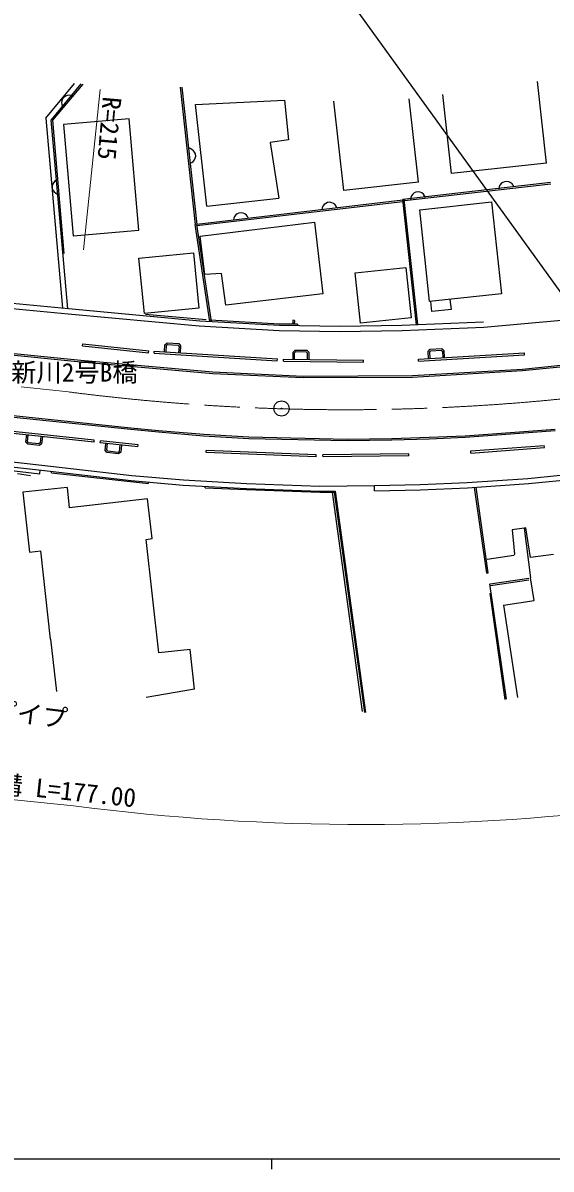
# Model space of a CAD drawing. Units: millimetres, scale not verified. Extents: x 40000 to 680000, y 20000 to 380000.
# Drawn here: x 143455 to 195600, y 204000 to 317139 of the extents above; entities that cross this region are included whole.
import ezdxf
from ezdxf.enums import TextEntityAlignment as Align

# ---------------------------------------------------------------- set-up
doc = ezdxf.new("R2010")
doc.units = ezdxf.units.MM
doc.header["$LTSCALE"] = 1000
doc.linetypes.add('CHAIN', pattern=[18.5, 12, -1.5, 3.5, -1.5])
for name, color, linetype, lineweight in [('M-BGD', 7, 'Continuous', 25), ('M-BMK', 2, 'CHAIN', 13), ('M-BMK-SRVR', 3, 'Continuous', 25), ('M-STR-HTXT', 7, 'Continuous', 13), ('M-STR-STR1', 1, 'Continuous', 25), ('M-STR-STRC', 7, 'Continuous', 25), ('M-TTL-BAND', 7, 'Continuous', 25)]:
    doc.layers.add(name, color=color, linetype=linetype, lineweight=lineweight)
doc.styles.add('ＭＳ ゴシック', font='')
doc.styles.get('ＭＳ ゴシック').set_extended_font_data('MS Gothic')

msp = doc.modelspace()

# ---------------------------------------------------------------- linework, layer by layer
at = {"layer": 'M-BGD'}
for p, q in [((145716, 307734), (148539, 311168)), ((195141, 303281), (194260, 311365)), ((149177, 311124), (146253, 307567)), ((146421, 307536), (149417, 311108)), ((158996, 310792), (160461, 297225)), ((159145, 310808), (160610, 297243)), ((185772, 302260), (184919, 310089)), ((147290, 309458), (147262, 309286)), ((147262, 309286), (147281, 309074)), ((147281, 309074), (147338, 308909)), ((147359, 309635), (147290, 309458)), ((147338, 308909), (147437, 308747)), ((147514, 309819), (147359, 309635)), ((147675, 309918), (147514, 309819)), ((147841, 309975), (147675, 309918)), ((148052, 309994), (147841, 309975)), ((148225, 309966), (148052, 309994)), ((148401, 309896), (148225, 309966)), ((160507, 309076), (169277, 309521)), ((161627, 299035), (160507, 309076)), ((169277, 309521), (169689, 305610)), ((175139, 300583), (174145, 309416)), ((182501, 301412), (181576, 309632)), ((145716, 307734), (147359, 288976)), ((147885, 288926), (146253, 307567)), ((147529, 294368), (146421, 307536)), ((153947, 307656), (147468, 307096)), ((147468, 307096), (148415, 296138)), ((154894, 296697), (153947, 307656)), ((169689, 305610), (167866, 305324)), ((159982, 304733), (159796, 304774)), ((160140, 304660), (159982, 304733)), ((160306, 304527), (160140, 304660)), ((160411, 304387), (160306, 304527)), ((160490, 304215), (160411, 304387)), ((167866, 305324), (168730, 299827)), ((159957, 303282), (160130, 303361)), ((160130, 303361), (160269, 303467)), ((160269, 303467), (160402, 303632)), ((160402, 303632), (160476, 303791)), ((160476, 303791), (160516, 303976)), ((160516, 303976), (160490, 304215)), ((195141, 303281), (185772, 302260)), ((146382, 301203), (146337, 301019)), ((146337, 301019), (146357, 300780)), ((146459, 301360), (146382, 301203)), ((146596, 301522), (146459, 301360)), ((146738, 301625), (146596, 301522)), ((146912, 301699), (146738, 301625)), ((182501, 301412), (175139, 300583)), ((195554, 301372), (180955, 299695)), ((195571, 301223), (181120, 299563)), ((190480, 300954), (190441, 300768)), ((190551, 301113), (190480, 300954)), ((190683, 301280), (190551, 301113)), ((190821, 301387), (190683, 301280)), ((190993, 301468), (190821, 301387)), ((191231, 301496), (190993, 301468)), ((191417, 301457), (191231, 301496)), ((191577, 301386), (191417, 301457)), ((191743, 301254), (191577, 301386)), ((191850, 301116), (191743, 301254)), ((191931, 300944), (191850, 301116)), ((146357, 300780), (146432, 300605)), ((146432, 300605), (146534, 300463)), ((146534, 300463), (146697, 300326)), ((146697, 300326), (146854, 300249)), ((146854, 300249), (147038, 300205)), ((161627, 299035), (168730, 299827)), ((181744, 299921), (181705, 299736)), ((181815, 300081), (181744, 299921)), ((181947, 300248), (181815, 300081)), ((182085, 300354), (181947, 300248)), ((182257, 300435), (182085, 300354)), ((182495, 300463), (182257, 300435)), ((182681, 300425), (182495, 300463)), ((182840, 300353), (182681, 300425)), ((183007, 300222), (182840, 300353)), ((183114, 300083), (183007, 300222)), ((183195, 299912), (183114, 300083)), ((180962, 299637), (160610, 297243)), ((180978, 299487), (160626, 297093)), ((173007, 298889), (172969, 298703)), ((173079, 299048), (173007, 298889)), ((173211, 299215), (173079, 299048)), ((173349, 299322), (173211, 299215)), ((173521, 299403), (173349, 299322)), ((173759, 299431), (173521, 299403)), ((173945, 299392), (173759, 299431)), ((174104, 299321), (173945, 299392)), ((174271, 299189), (174104, 299321)), ((174378, 299051), (174271, 299189)), ((174459, 298879), (174378, 299051)), ((182304, 287338), (180955, 299695)), ((182453, 287354), (181104, 299712)), ((182632, 298703), (189730, 299467)), ((183608, 289644), (182632, 298703)), ((189730, 299467), (190693, 290388)), ((164271, 297857), (164233, 297671)), ((164343, 298016), (164271, 297857)), ((164474, 298183), (164343, 298016)), ((164613, 298290), (164474, 298183)), ((164785, 298370), (164613, 298290)), ((165023, 298398), (164785, 298370)), ((165209, 298360), (165023, 298398)), ((165368, 298288), (165209, 298360)), ((165535, 298157), (165368, 298288)), ((165642, 298018), (165535, 298157)), ((165723, 297847), (165642, 298018)), ((148415, 296138), (154894, 296697)), ((161918, 287656), (160461, 297225)), ((162067, 287678), (160609, 297248)), ((160943, 296078), (172245, 297464)), ((172245, 297464), (173073, 290401)), ((161417, 292304), (160943, 296078)), ((154900, 293901), (160283, 294439)), ((160283, 294439), (160827, 288995)), ((155444, 288457), (154900, 293901)), ((163072, 292410), (161417, 292304)), ((163486, 289266), (163072, 292410)), ((176247, 292480), (181258, 293006)), ((176769, 287499), (176247, 292480)), ((181258, 293006), (181780, 288025)), ((173073, 290401), (163486, 289266)), ((190693, 290388), (183606, 289626)), ((183827, 288643), (183718, 289638)), ((185757, 288854), (185649, 289845)), ((147916, 288401), (142377, 288921)), ((147964, 288919), (142428, 289438)), ((160911, 287708), (147964, 288919)), ((160827, 288995), (155444, 288457)), ((185757, 288854), (183827, 288643)), ((160872, 287189), (147916, 288401)), ((161554, 287817), (155570, 288352)), ((168789, 287266), (160911, 287708)), ((168794, 287416), (161927, 287805)), ((170555, 287400), (168794, 287416)), ((170103, 287782), (170088, 287404)), ((170253, 287776), (170103, 287782)), ((170253, 287776), (170238, 287403)), ((170555, 287400), (170554, 287250)), ((181780, 288025), (176769, 287499)), ((188933, 287594), (180877, 287255)), ((196977, 287796), (188967, 287075)), ((168770, 286746), (160872, 287189)), ((174749, 286645), (168770, 286746)), ((174750, 287165), (168789, 287266)), ((180892, 286736), (174749, 286645)), ((180877, 287255), (174750, 287165)), ((188967, 287075), (180892, 286736)), ((149187, 283803), (135383, 285180)), ((157434, 284659), (157475, 285358)), ((157475, 285358), (157686, 285546)), ((157584, 284650), (157621, 285287)), ((157621, 285287), (157739, 285393)), ((157686, 285546), (158834, 285479)), ((157739, 285393), (158763, 285333)), ((158763, 285333), (158869, 285214)), ((158869, 285214), (158831, 284578)), ((158834, 285479), (159022, 285268)), ((159022, 285268), (158981, 284569)), ((149173, 283654), (135368, 285031)), ((170122, 283949), (170133, 284649)), ((170133, 284649), (170335, 284846)), ((170272, 283947), (170282, 284585)), ((170282, 284585), (170395, 284695)), ((170335, 284846), (171485, 284830)), ((170395, 284695), (171421, 284681)), ((171421, 284681), (171532, 284567)), ((171485, 284830), (171682, 284627)), ((171532, 284567), (171522, 283929)), ((171682, 284627), (171672, 283927)), ((183463, 284713), (183652, 284924)), ((183502, 284014), (183463, 284713)), ((183617, 284659), (183722, 284777)), ((183652, 284022), (183617, 284659)), ((183652, 284924), (184800, 284987)), ((183722, 284777), (184747, 284834)), ((184747, 284834), (184865, 284728)), ((184800, 284987), (185011, 284799)), ((184865, 284728), (184900, 284091)), ((185011, 284799), (185050, 284100)), ((162208, 282512), (149173, 283654)), ((162218, 282662), (149187, 283803)), ((192772, 282930), (181927, 282296)), ((200929, 283760), (192772, 282930)), ((200948, 283611), (192784, 282781)), ((171130, 282092), (162208, 282512)), ((171133, 282242), (162218, 282662)), ((181932, 282146), (171130, 282092)), ((181927, 282296), (171133, 282242)), ((192784, 282781), (181932, 282146)), ((139313, 278570), (154095, 277034)), ((139328, 278719), (154110, 277183)), ((143757, 275766), (143834, 276462)), ((143913, 275811), (143983, 276445)), ((145226, 276307), (145155, 275673)), ((145375, 276291), (145297, 275595)), ((154095, 277034), (156843, 276761)), ((154110, 277183), (156856, 276910)), ((156843, 276761), (161299, 276392)), ((156856, 276910), (161310, 276542)), ((161299, 276392), (165756, 276118)), ((161310, 276542), (165762, 276268)), ((165756, 276118), (175465, 275915)), ((165762, 276268), (175465, 276065)), ((175465, 276065), (179884, 276131)), ((179884, 276131), (183571, 276237)), ((179888, 275981), (183577, 276087)), ((183571, 276237), (187122, 276388)), ((183577, 276087), (187131, 276238)), ((187122, 276388), (192471, 276776)), ((187131, 276238), (192482, 276627)), ((192471, 276776), (195998, 277052)), ((192482, 276627), (196012, 276903)), ((143934, 275545), (143757, 275766)), ((144012, 275687), (143913, 275811)), ((145077, 275418), (143934, 275545)), ((145031, 275574), (144012, 275687)), ((145155, 275673), (145031, 275574)), ((145297, 275595), (145077, 275418)), ((151569, 274940), (151647, 275635)), ((151746, 274719), (151569, 274940)), ((151725, 274985), (151796, 275619)), ((151825, 274861), (151725, 274985)), ((153038, 275481), (152968, 274847)), ((153187, 275464), (153110, 274769)), ((175465, 275915), (179888, 275981)), ((137970, 274313), (145335, 273497)), ((152889, 274592), (151746, 274719)), ((152844, 274748), (151825, 274861)), ((152968, 274847), (152844, 274748)), ((153110, 274769), (152889, 274592)), ((136808, 273620), (145114, 272643)), ((142022, 273361), (145278, 273000)), ((142931, 272667), (144216, 272472)), ((145114, 272643), (145158, 273014)), ((145278, 273000), (154146, 271980)), ((145335, 273497), (154196, 272477)), ((146287, 272715), (146305, 272882)), ((146287, 272715), (155839, 271679)), ((193315, 272176), (200091, 272874)), ((154146, 271980), (159287, 271523)), ((154196, 272477), (159324, 272022)), ((155839, 271679), (155855, 271828)), ((159324, 272022), (165543, 271666)), ((165543, 271666), (172782, 271408)), ((178171, 271479), (182683, 271569)), ((182683, 271569), (187321, 271758)), ((187321, 271758), (193315, 272176)), ((187350, 271239), (193359, 271658)), ((193359, 271658), (200152, 272357)), ((147816, 271280), (143458, 270805)), ((143458, 270805), (144117, 264897)), ((147816, 271280), (148034, 269283)), ((159287, 271523), (165520, 271166)), ((161448, 271251), (161455, 271399)), ((161448, 271251), (165516, 271066)), ((165516, 271066), (172763, 270809)), ((165520, 271166), (172764, 270909)), ((165520, 271166), (172764, 270909)), ((172763, 270809), (174213, 270820)), ((172764, 270909), (174297, 270920)), ((172782, 271408), (178171, 271479)), ((176991, 249157), (174016, 270818)), ((177208, 249066), (174213, 270820)), ((177310, 249059), (174300, 270920)), ((178180, 270959), (178171, 271479)), ((178180, 270959), (182698, 271049)), ((182698, 271049), (187350, 271239)), ((189247, 262831), (188039, 271287)), ((189395, 262852), (188189, 271298)), ((155763, 270160), (148034, 269283)), ((156213, 266234), (155763, 270160)), ((192954, 267281), (191747, 267109)), ((191747, 267109), (191998, 264713)), ((193094, 267309), (192954, 267281)), ((192954, 267281), (193576, 262366)), ((193552, 264362), (193094, 267309)), ((155607, 266143), (156213, 266234)), ((156864, 254946), (155607, 266143)), ((144117, 264897), (145215, 265019)), ((146192, 256323), (145215, 265019)), ((191924, 264569), (189291, 264172)), ((191998, 264713), (191924, 264569)), ((195831, 264677), (193552, 264362)), ((189247, 262831), (189395, 262852)), ((191197, 250389), (189559, 261763)), ((189594, 261768), (193389, 262318)), ((189616, 261619), (193411, 262170)), ((193930, 260119), (193576, 262366)), ((189541, 260829), (189690, 260851)), ((189541, 260829), (191048, 250368)), ((190909, 259670), (193930, 260119)), ((190909, 259670), (192284, 250537)), ((146192, 256323), (146767, 251149)), ((159957, 255286), (156864, 254946)), ((160396, 251383), (159957, 255286)), ((160396, 251383), (155626, 250543))]:
    msp.add_line(p, q, dxfattribs=at)
at = {"layer": 'M-BMK'}
msp.add_line((69695, 288943), (147947, 280717), dxfattribs=at)
msp.add_arc((175310, 492273), 213318, 262.63008, 290.93129, dxfattribs=at)
at = {"layer": 'M-BMK-SRVR'}
for radius in [750, 30]:
    msp.add_circle((168988, 279074), radius, dxfattribs=at)
at = {"layer": 'M-STR-HTXT'}
for p, q in [((151083, 310553), (149422, 294747)), ((148454, 239861), (64521, 248381))]:
    msp.add_line(p, q, dxfattribs=at)
msp.add_arc((176905, 458266), 220250, 262.57823, 292.65286, dxfattribs=at)
at = {"layer": 'M-STR-STRC'}
for p, q in [((200019, 285740), (174343, 321323)), ((149338, 285254), (149359, 285453)), ((149338, 285254), (155856, 284575)), ((149359, 285453), (155876, 284774)), ((155856, 284575), (155876, 284774)), ((156413, 284527), (156425, 284727)), ((156413, 284527), (168564, 283767)), ((156425, 284727), (168577, 283966)), ((182510, 283953), (192966, 284571)), ((182521, 283753), (192978, 284372)), ((192978, 284372), (192966, 284571)), ((168564, 283767), (168577, 283966)), ((169170, 283743), (169172, 283943)), ((169170, 283743), (177085, 283659)), ((169172, 283943), (177087, 283859)), ((177085, 283659), (177087, 283859)), ((182521, 283753), (182510, 283953)), ((182521, 283753), (182510, 283953)), ((150499, 275947), (138377, 277252)), ((150477, 275749), (138356, 277053)), ((150477, 275749), (150499, 275947)), ((151095, 275701), (151118, 275899)), ((154804, 275282), (151095, 275701)), ((154826, 275481), (151118, 275899)), ((154804, 275282), (154826, 275481)), ((161554, 274748), (161562, 274947)), ((172416, 274506), (161562, 274947)), ((187677, 274883), (194927, 275440)), ((187692, 274684), (194942, 275241)), ((194942, 275241), (194927, 275440)), ((172408, 274306), (161554, 274748)), ((172408, 274306), (172416, 274506)), ((181558, 274593), (173081, 274516)), ((173083, 274316), (173081, 274516)), ((181560, 274393), (173083, 274316)), ((181560, 274393), (181558, 274593)), ((187692, 274684), (187677, 274883))]:
    msp.add_line(p, q, dxfattribs=at)
at = {"layer": 'M-TTL-BAND'}
for p, q in [((40000, 205000), (579000, 205000)), ((168000, 205000), (168000, 204000))]:
    msp.add_line(p, q, dxfattribs=at)

# ---------------------------------------------------------------- texts
at = {"layer": 'M-STR-HTXT', "style": 'ＭＳ ゴシック'}
for s, rotation, p in [('R=215', 265, (150815, 309965)), ('ガードパイプ', 353, (132775, 248825)), ('側溝 L=177.00', 354, (138331, 240860))]:
    msp.add_text(s, height=1833, rotation=rotation, dxfattribs=at).set_placement(p, align=Align.BOTTOM_LEFT)
at = {"layer": 'M-STR-STR1', "style": 'ＭＳ ゴシック'}
msp.add_text('新川2号B橋', height=1833, dxfattribs=at).set_placement((142289, 281179), align=Align.BOTTOM_LEFT)

doc.saveas('drawing.dxf')
